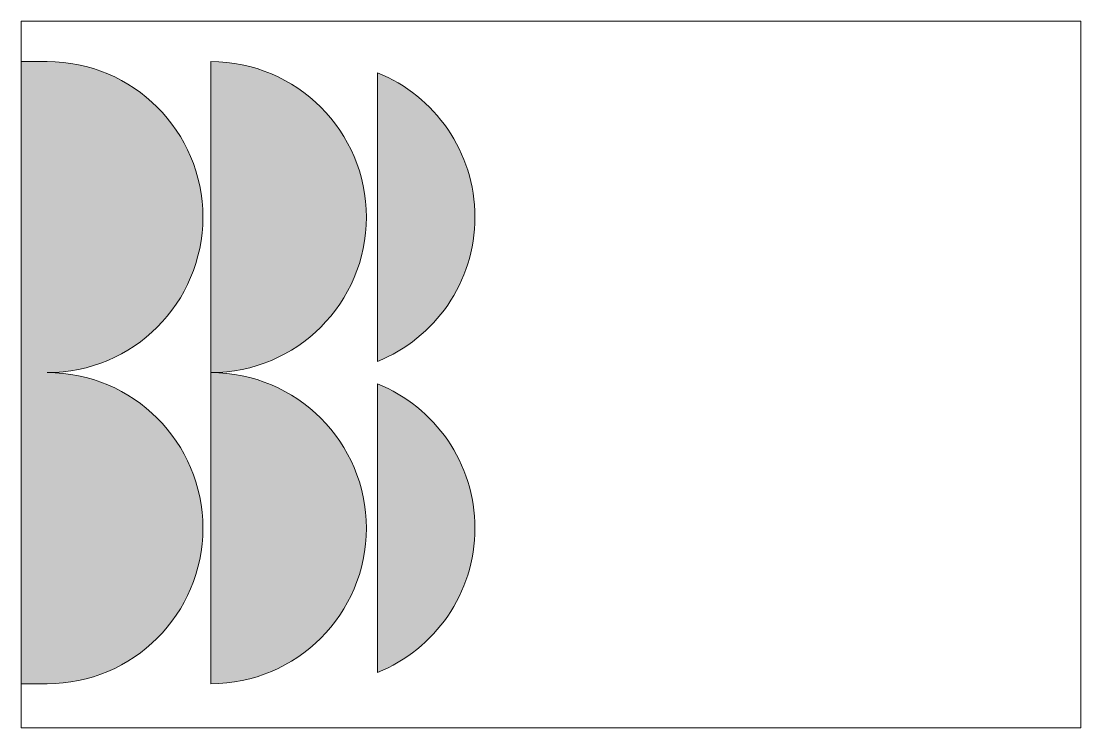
# Paper-space layout 'Layout1' of a CAD drawing. Header units: millimetres. Extents: x 0 to 254, y 0 to 169.
# The model-space entities are those that its viewports show. They can reach past a viewport. Long polylines and large blocks are cut down to what shows.
import ezdxf

# ---------------------------------------------------------------- set-up
doc = ezdxf.new("R2010")
doc.units = ezdxf.units.MM

msp = doc.modelspace()

# ---------------------------------------------------------------- hatches: boundary and pattern name
at = {"true_color": 0x000000, "transparency": 33554687}
h = msp.add_hatch(color=18, dxfattribs=at)
edge = h.paths.add_edge_path(flags=0)
edge.add_spline(control_points=[(1549.4, 10.53), (1549.4, 10.53), (1549.4, 159.69), (1549.4, 159.69), (1549.4, 159.69), (1555.66, 159.69), (1555.66, 159.69), (1576.24, 159.69), (1592.95, 142.98), (1592.95, 122.4), (1592.95, 101.82), (1576.24, 85.11), (1555.66, 85.11), (1576.24, 85.11), (1592.95, 68.4), (1592.95, 47.82), (1592.95, 27.24), (1576.24, 10.53), (1555.66, 10.53), (1555.66, 10.53), (1549.4, 10.53), (1549.4, 10.53)], knot_values=[0, 0, 0, 0, 1, 1, 1, 2, 2, 2, 3, 3, 3, 4, 4, 4, 5, 5, 5, 6, 6, 6, 7, 7, 7, 7], degree=3, periodic=1)
edge = h.paths.add_edge_path(flags=0)
edge.add_spline(control_points=[(1634.85, 82.41), (1648.52, 76.88), (1658.18, 63.47), (1658.18, 47.82), (1658.18, 32.17), (1648.52, 18.76), (1634.85, 13.24), (1634.85, 13.24), (1634.85, 82.41), (1634.85, 82.41)], knot_values=[0, 0, 0, 0, 1, 1, 1, 2, 2, 2, 3, 3, 3, 3], degree=3, periodic=1)
edge = h.paths.add_edge_path(flags=0)
edge.add_spline(control_points=[(1594.86, 85.11), (1594.86, 85.11), (1594.86, 159.69), (1594.86, 159.69), (1615.44, 159.69), (1632.15, 142.98), (1632.15, 122.4), (1632.15, 101.82), (1615.44, 85.11), (1594.86, 85.11)], knot_values=[0, 0, 0, 0, 1, 1, 1, 2, 2, 2, 3, 3, 3, 3], degree=3, periodic=1)
edge = h.paths.add_edge_path(flags=0)
edge.add_spline(control_points=[(1594.86, 85.11), (1615.44, 85.11), (1632.15, 68.4), (1632.15, 47.82), (1632.15, 27.24), (1615.44, 10.53), (1594.86, 10.53), (1594.86, 10.53), (1594.86, 85.11), (1594.86, 85.11)], knot_values=[0, 0, 0, 0, 1, 1, 1, 2, 2, 2, 3, 3, 3, 3], degree=3, periodic=1)
edge = h.paths.add_edge_path(flags=0)
edge.add_spline(control_points=[(1634.85, 156.99), (1648.52, 151.46), (1658.18, 138.05), (1658.18, 122.4), (1658.18, 106.75), (1648.52, 93.34), (1634.85, 87.82), (1634.85, 87.82), (1634.85, 156.99), (1634.85, 156.99)], knot_values=[0, 0, 0, 0, 1, 1, 1, 2, 2, 2, 3, 3, 3, 3], degree=3, periodic=1)

# ---------------------------------------------------------------- linework, layer by layer
at = {"color": 18, "linetype": 'Continuous', "lineweight": 5, "true_color": 0x000000}
for points, knots in [([(1549.4, 159.69), (1549.4, 159.69), (1555.66, 159.69), (1555.66, 159.69), (1576.24, 159.69), (1592.95, 142.98), (1592.95, 122.4), (1592.95, 101.82), (1576.24, 85.11), (1555.66, 85.11), (1576.24, 85.11), (1592.95, 68.4), (1592.95, 47.82), (1592.95, 27.24), (1576.24, 10.53), (1555.66, 10.53), (1555.66, 10.53), (1549.4, 10.53), (1549.4, 10.53)], [0, 0, 0, 0, 1, 1, 1, 2, 2, 2, 3, 3, 3, 4, 4, 4, 5, 5, 5, 6, 6, 6, 6]), ([(1594.86, 85.11), (1594.86, 85.11), (1594.86, 159.69), (1594.86, 159.69), (1615.44, 159.69), (1632.15, 142.98), (1632.15, 122.4), (1632.15, 101.82), (1615.44, 85.11), (1594.86, 85.11)], [0, 0, 0, 0, 1, 1, 1, 2, 2, 2, 3, 3, 3, 3]), ([(1634.85, 156.99), (1648.52, 151.46), (1658.18, 138.05), (1658.18, 122.4), (1658.18, 106.75), (1648.52, 93.34), (1634.85, 87.82), (1634.85, 87.82), (1634.85, 156.99), (1634.85, 156.99)], [0, 0, 0, 0, 1, 1, 1, 2, 2, 2, 3, 3, 3, 3]), ([(1594.86, 85.11), (1615.44, 85.11), (1632.15, 68.4), (1632.15, 47.82), (1632.15, 27.24), (1615.44, 10.53), (1594.86, 10.53), (1594.86, 10.53), (1594.86, 85.11), (1594.86, 85.11)], [0, 0, 0, 0, 1, 1, 1, 2, 2, 2, 3, 3, 3, 3]), ([(1634.85, 82.41), (1648.52, 76.88), (1658.18, 63.47), (1658.18, 47.82), (1658.18, 32.17), (1648.52, 18.76), (1634.85, 13.24), (1634.85, 13.24), (1634.85, 82.41), (1634.85, 82.41)], [0, 0, 0, 0, 1, 1, 1, 2, 2, 2, 3, 3, 3, 3])]:
    msp.add_open_spline(points, degree=3, knots=knots, dxfattribs=at)

psp = doc.layouts.get("Layout1")

# ---------------------------------------------------------------- viewports
at = {"layer": '0'}
psp.add_viewport(center=(127, 84.709), size=(254, 169.418), view_center_point=(1676.4, 84.665), view_height=169.418, dxfattribs=at)

doc.saveas('drawing.dxf')
